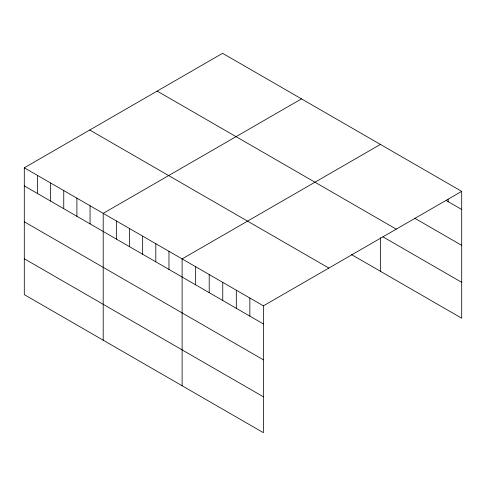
<?xml version="1.0" encoding="UTF-8"?>
<svg xmlns="http://www.w3.org/2000/svg" width="486" height="486" viewBox="0 0 486 486"><rect width="100%" height="100%" fill="white"/><g stroke="black" fill="none" stroke-linecap="round" stroke-linejoin="round"><path stroke-width="0.73" d="M24.3 167.798L263.406 305.846L263.406 432.686L24.3 294.638L24.3 167.798L222.594 53.314L461.7 191.363L461.7 318.202L351.475 254.561M301.502 98.871L103.202 213.354L103.202 340.194M380.404 144.427L182.11 258.91L182.11 385.75M263.406 305.846L461.7 191.363M446.215 200.53L461.7 209.472M414.601 218.159L461.7 245.351M157.16 91.095L396.26 229.143M382.986 236.876L461.7 282.317M89.74 130.017L328.84 268.065M24.3 185.913L263.406 323.955M24.3 221.792L263.406 359.834M24.3 258.759L263.406 396.807M448.153 199.388L448.153 201.647M380.404 237.63L380.404 271.267M249.853 298.021L249.853 316.137M236.305 290.203L236.305 308.312M222.758 282.378L222.758 300.488M209.205 274.554L209.205 292.669M195.658 266.735L195.658 284.845M168.958 251.317L168.958 269.426M155.806 243.723L155.806 261.839M142.659 236.135L142.659 254.245M129.507 228.542L129.507 246.651M116.354 220.948L116.354 239.057M90.056 205.76L90.056 223.876M76.903 198.173L76.903 216.282M63.751 190.579L63.751 208.688M50.599 182.985L50.599 201.095M37.452 175.391L37.452 193.501"/></g></svg>
